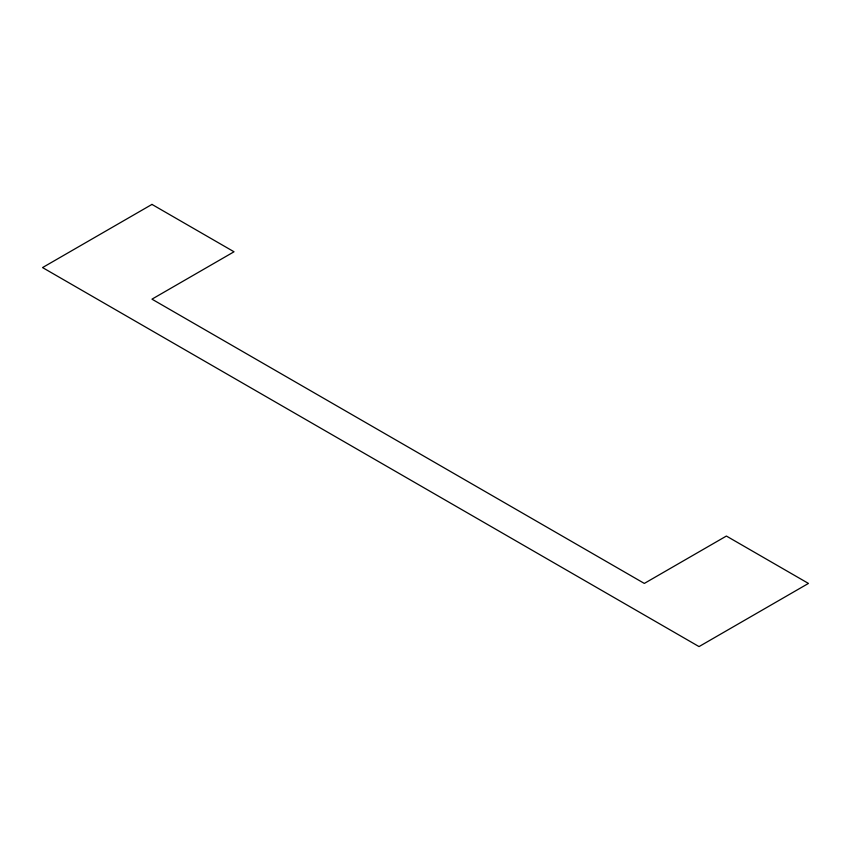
<?xml version="1.0" encoding="UTF-8"?>
<svg xmlns="http://www.w3.org/2000/svg" width="851" height="851" viewBox="0 0 851 851"><rect width="100%" height="100%" fill="white"/><g stroke="black" fill="none" stroke-linecap="round" stroke-linejoin="round"><path stroke-width="1.28" d="M151.967 204.41L42.55 267.576L699.033 646.59L808.45 583.424L726.392 536.045L644.324 583.424L151.967 299.158L234.025 251.779L151.967 204.41"/></g></svg>
